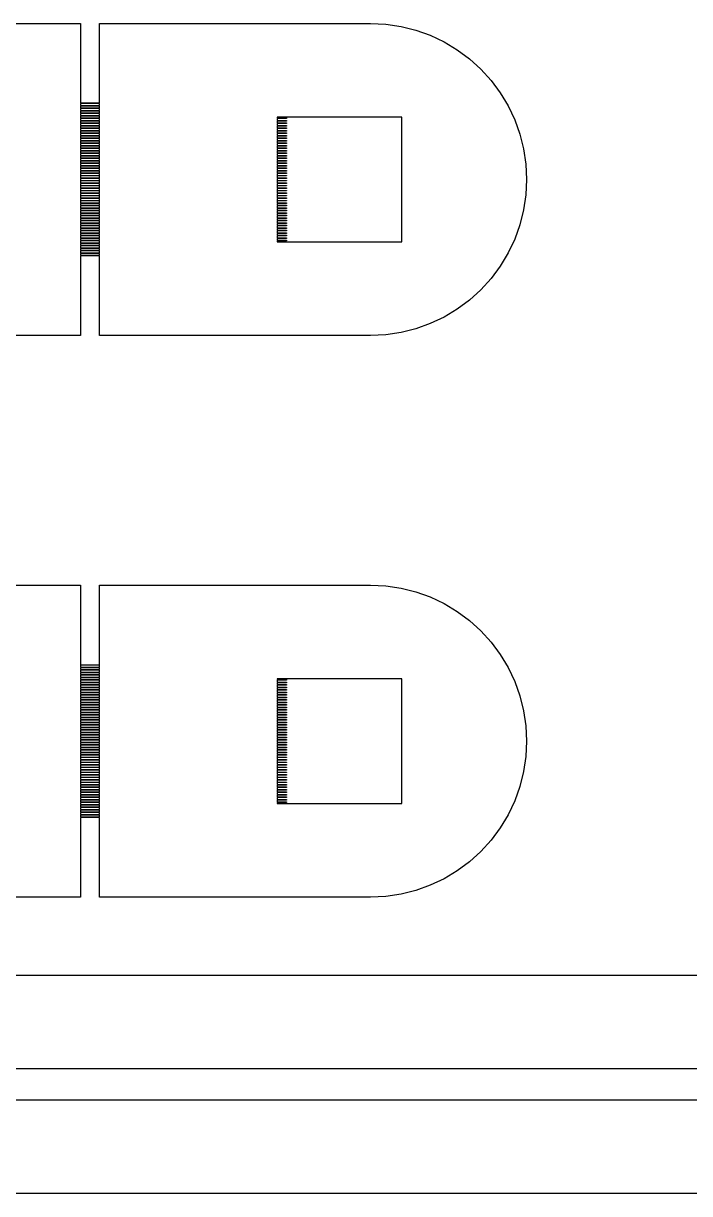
# Model space of a CAD drawing. Extents: x -16 to 132, y -40 to 113.
# Drawn here: x 8.11 to 19.04, y -2.81 to 16.36 of the extents above; entities that cross this region are included whole.
import ezdxf

# ---------------------------------------------------------------- set-up
doc = ezdxf.new("R2010")
doc.units = 0

msp = doc.modelspace()

# ---------------------------------------------------------------- linework, layer by layer
for p, q in [((4.6017, 16.3616), (9.05, 16.3616)), ((9.05, 16.3616), (9.05, 15.0578)), ((9.35678, 15.0578), (9.35678, 16.3616)), ((9.35678, 16.3616), (13.8051, 16.3616)), ((13.8051, 16.3616), (14.0557, 16.3493)), ((14.0557, 16.3493), (14.3038, 16.3125)), ((14.3038, 16.3125), (14.5472, 16.2515)), ((14.5472, 16.2515), (14.7834, 16.167)), ((14.7834, 16.167), (15.0102, 16.0597)), ((15.0102, 16.0597), (15.2254, 15.9307)), ((15.2254, 15.9307), (15.4269, 15.7813)), ((15.4269, 15.7813), (15.6128, 15.6128)), ((15.6128, 15.6128), (15.7813, 15.4269)), ((15.7813, 15.4269), (15.9307, 15.2254)), ((15.9307, 15.2254), (16.0597, 15.0102)), ((9.05, 15.0578), (9.35678, 15.0578)), ((9.35678, 15.0475), (9.05, 15.0475)), ((9.05, 15.0475), (9.05, 15.0169)), ((9.05, 15.0169), (9.35678, 15.0169)), ((9.35678, 15.0066), (9.05, 15.0066)), ((9.05, 15.0066), (9.05, 14.976)), ((9.05, 14.976), (9.35678, 14.976)), ((9.35678, 14.9657), (9.05, 14.9657)), ((9.05, 14.9657), (9.05, 14.9351)), ((9.35678, 15.0169), (9.35678, 15.0475)), ((9.35678, 14.976), (9.35678, 15.0066)), ((9.35678, 14.9351), (9.35678, 14.9657)), ((16.0597, 15.0102), (16.167, 14.7834)), ((9.05, 14.9351), (9.35678, 14.9351)), ((9.35678, 14.9248), (9.05, 14.9248)), ((9.05, 14.9248), (9.05, 14.8941)), ((9.05, 14.8941), (9.35678, 14.8941)), ((9.35678, 14.8839), (9.05, 14.8839)), ((9.05, 14.8839), (9.05, 14.8533)), ((9.05, 14.8533), (9.35678, 14.8533)), ((9.35678, 14.843), (9.05, 14.843)), ((9.05, 14.843), (9.05, 14.8123)), ((9.05, 14.8123), (9.35678, 14.8123)), ((9.35678, 14.8021), (9.05, 14.8021)), ((9.05, 14.8021), (9.05, 14.7714)), ((9.05, 14.7714), (9.35678, 14.7714)), ((9.35678, 14.8941), (9.35678, 14.9248)), ((9.35678, 14.8533), (9.35678, 14.8839)), ((9.35678, 14.8123), (9.35678, 14.843)), ((9.35678, 14.7714), (9.35678, 14.8021)), ((14.3164, 14.8277), (12.2712, 14.8277)), ((12.2712, 14.8277), (12.2712, 14.8123)), ((12.2712, 14.8123), (12.4246, 14.8123)), ((12.4246, 14.8021), (12.2712, 14.8021)), ((12.2712, 14.8021), (12.2712, 14.7714)), ((12.2712, 14.7714), (12.4246, 14.7714)), ((12.4246, 14.8123), (12.4246, 14.8021)), ((12.4246, 14.7714), (12.4246, 14.7612)), ((14.3164, 12.7825), (14.3164, 14.8277)), ((16.167, 14.7834), (16.2515, 14.5472)), ((9.35678, 14.7612), (9.05, 14.7612)), ((9.05, 14.7612), (9.05, 14.7305)), ((9.05, 14.7305), (9.35678, 14.7305)), ((9.35678, 14.7203), (9.05, 14.7203)), ((9.05, 14.7203), (9.05, 14.6896)), ((9.05, 14.6896), (9.35678, 14.6896)), ((9.35678, 14.6794), (9.05, 14.6794)), ((9.05, 14.6794), (9.05, 14.6487)), ((9.05, 14.6487), (9.35678, 14.6487)), ((9.35678, 14.6385), (9.05, 14.6385)), ((9.05, 14.6385), (9.05, 14.6078)), ((9.05, 14.6078), (9.35678, 14.6078)), ((9.35678, 14.5976), (9.05, 14.5976)), ((9.05, 14.5976), (9.05, 14.5669)), ((9.35678, 14.7305), (9.35678, 14.7612)), ((9.35678, 14.6896), (9.35678, 14.7203)), ((9.35678, 14.6487), (9.35678, 14.6794)), ((9.35678, 14.6078), (9.35678, 14.6385)), ((9.35678, 14.5669), (9.35678, 14.5976)), ((12.4246, 14.7612), (12.2712, 14.7612)), ((12.2712, 14.7612), (12.2712, 14.7305)), ((12.2712, 14.7305), (12.4246, 14.7305)), ((12.4246, 14.7203), (12.2712, 14.7203)), ((12.2712, 14.7203), (12.2712, 14.6896)), ((12.2712, 14.6896), (12.4246, 14.6896)), ((12.4246, 14.6794), (12.2712, 14.6794)), ((12.2712, 14.6794), (12.2712, 14.6487)), ((12.2712, 14.6487), (12.4246, 14.6487)), ((12.4246, 14.6385), (12.2712, 14.6385)), ((12.2712, 14.6385), (12.2712, 14.6078)), ((12.2712, 14.6078), (12.4246, 14.6078)), ((12.4246, 14.5976), (12.2712, 14.5976)), ((12.2712, 14.5976), (12.2712, 14.5669)), ((12.4246, 14.7305), (12.4246, 14.7203)), ((12.4246, 14.6896), (12.4246, 14.6794)), ((12.4246, 14.6487), (12.4246, 14.6385)), ((12.4246, 14.6078), (12.4246, 14.5976)), ((9.05, 14.5669), (9.35678, 14.5669)), ((9.35678, 14.5567), (9.05, 14.5567)), ((9.05, 14.5567), (9.05, 14.526)), ((9.05, 14.526), (9.35678, 14.526)), ((9.35678, 14.5158), (9.05, 14.5158)), ((9.05, 14.5158), (9.05, 14.4851)), ((9.05, 14.4851), (9.35678, 14.4851)), ((9.35678, 14.4749), (9.05, 14.4749)), ((9.05, 14.4749), (9.05, 14.4442)), ((9.05, 14.4442), (9.35678, 14.4442)), ((9.35678, 14.434), (9.05, 14.434)), ((9.05, 14.434), (9.05, 14.4033)), ((9.05, 14.4033), (9.35678, 14.4033)), ((9.35678, 14.3931), (9.05, 14.3931)), ((9.05, 14.3931), (9.05, 14.3624)), ((9.35678, 14.526), (9.35678, 14.5567)), ((9.35678, 14.4851), (9.35678, 14.5158)), ((9.35678, 14.4442), (9.35678, 14.4749)), ((9.35678, 14.4033), (9.35678, 14.434)), ((9.35678, 14.3624), (9.35678, 14.3931)), ((12.2712, 14.5669), (12.4246, 14.5669)), ((12.4246, 14.5567), (12.2712, 14.5567)), ((12.2712, 14.5567), (12.2712, 14.526)), ((12.2712, 14.526), (12.4246, 14.526)), ((12.4246, 14.5158), (12.2712, 14.5158)), ((12.2712, 14.5158), (12.2712, 14.4851)), ((12.2712, 14.4851), (12.4246, 14.4851)), ((12.4246, 14.4749), (12.2712, 14.4749)), ((12.2712, 14.4749), (12.2712, 14.4442)), ((12.2712, 14.4442), (12.4246, 14.4442)), ((12.4246, 14.434), (12.2712, 14.434)), ((12.2712, 14.434), (12.2712, 14.4033)), ((12.2712, 14.4033), (12.4246, 14.4033)), ((12.4246, 14.3931), (12.2712, 14.3931)), ((12.2712, 14.3931), (12.2712, 14.3624)), ((12.4246, 14.5669), (12.4246, 14.5567)), ((12.4246, 14.526), (12.4246, 14.5158)), ((12.4246, 14.4851), (12.4246, 14.4749)), ((12.4246, 14.4442), (12.4246, 14.434)), ((12.4246, 14.4033), (12.4246, 14.3931)), ((16.2515, 14.5472), (16.3125, 14.3038)), ((9.05, 14.3624), (9.35678, 14.3624)), ((9.35678, 14.3522), (9.05, 14.3522)), ((9.05, 14.3522), (9.05, 14.3215)), ((9.05, 14.3215), (9.35678, 14.3215)), ((9.35678, 14.3113), (9.05, 14.3113)), ((9.05, 14.3113), (9.05, 14.2806)), ((9.05, 14.2806), (9.35678, 14.2806)), ((9.35678, 14.2704), (9.05, 14.2704)), ((9.05, 14.2704), (9.05, 14.2397)), ((9.05, 14.2397), (9.35678, 14.2397)), ((9.35678, 14.2295), (9.05, 14.2295)), ((9.05, 14.2295), (9.05, 14.1988)), ((9.05, 14.1988), (9.35678, 14.1988)), ((9.35678, 14.1886), (9.05, 14.1886)), ((9.05, 14.1886), (9.05, 14.1579)), ((9.35678, 14.3215), (9.35678, 14.3522)), ((9.35678, 14.2806), (9.35678, 14.3113)), ((9.35678, 14.2397), (9.35678, 14.2704)), ((9.35678, 14.1988), (9.35678, 14.2295)), ((9.35678, 14.1579), (9.35678, 14.1886)), ((12.2712, 14.3624), (12.4246, 14.3624)), ((12.4246, 14.3522), (12.2712, 14.3522)), ((12.2712, 14.3522), (12.2712, 14.3215)), ((12.2712, 14.3215), (12.4246, 14.3215)), ((12.4246, 14.3113), (12.2712, 14.3113)), ((12.2712, 14.3113), (12.2712, 14.2806)), ((12.2712, 14.2806), (12.4246, 14.2806)), ((12.4246, 14.2704), (12.2712, 14.2704)), ((12.2712, 14.2704), (12.2712, 14.2397)), ((12.2712, 14.2397), (12.4246, 14.2397)), ((12.4246, 14.2295), (12.2712, 14.2295)), ((12.2712, 14.2295), (12.2712, 14.1988)), ((12.2712, 14.1988), (12.4246, 14.1988)), ((12.4246, 14.1886), (12.2712, 14.1886)), ((12.2712, 14.1886), (12.2712, 14.1579)), ((12.4246, 14.3624), (12.4246, 14.3522)), ((12.4246, 14.3215), (12.4246, 14.3113)), ((12.4246, 14.2806), (12.4246, 14.2704)), ((12.4246, 14.2397), (12.4246, 14.2295)), ((12.4246, 14.1988), (12.4246, 14.1886)), ((16.3125, 14.3038), (16.3493, 14.0557)), ((9.05, 14.1579), (9.35678, 14.1579)), ((9.35678, 14.1477), (9.05, 14.1477)), ((9.05, 14.1477), (9.05, 14.117)), ((9.05, 14.117), (9.35678, 14.117)), ((9.35678, 14.1068), (9.05, 14.1068)), ((9.05, 14.1068), (9.05, 14.0761)), ((9.05, 14.0761), (9.35678, 14.0761)), ((9.35678, 14.0658), (9.05, 14.0658)), ((9.05, 14.0658), (9.05, 14.0352)), ((9.05, 14.0352), (9.35678, 14.0352)), ((9.35678, 14.0249), (9.05, 14.0249)), ((9.05, 14.0249), (9.05, 13.9943)), ((9.35678, 14.117), (9.35678, 14.1477)), ((9.35678, 14.0761), (9.35678, 14.1068)), ((9.35678, 14.0352), (9.35678, 14.0658)), ((9.35678, 13.9943), (9.35678, 14.0249)), ((12.2712, 14.1579), (12.4246, 14.1579)), ((12.4246, 14.1477), (12.2712, 14.1477)), ((12.2712, 14.1477), (12.2712, 14.117)), ((12.2712, 14.117), (12.4246, 14.117)), ((12.4246, 14.1068), (12.2712, 14.1068)), ((12.2712, 14.1068), (12.2712, 14.0761)), ((12.2712, 14.0761), (12.4246, 14.0761)), ((12.4246, 14.0658), (12.2712, 14.0658)), ((12.2712, 14.0658), (12.2712, 14.0352)), ((12.2712, 14.0352), (12.4246, 14.0352)), ((12.4246, 14.0249), (12.2712, 14.0249)), ((12.2712, 14.0249), (12.2712, 13.9943)), ((12.4246, 14.1579), (12.4246, 14.1477)), ((12.4246, 14.117), (12.4246, 14.1068)), ((12.4246, 14.0761), (12.4246, 14.0658)), ((12.4246, 14.0352), (12.4246, 14.0249)), ((16.3493, 14.0557), (16.3616, 13.8051)), ((9.05, 13.9943), (9.35678, 13.9943)), ((9.35678, 13.984), (9.05, 13.984)), ((9.05, 13.984), (9.05, 13.9534)), ((9.05, 13.9534), (9.35678, 13.9534)), ((9.35678, 13.9431), (9.05, 13.9431)), ((9.05, 13.9431), (9.05, 13.9125)), ((9.05, 13.9125), (9.35678, 13.9125)), ((9.35678, 13.9022), (9.05, 13.9022)), ((9.05, 13.9022), (9.05, 13.8716)), ((9.05, 13.8716), (9.35678, 13.8716)), ((9.35678, 13.8613), (9.05, 13.8613)), ((9.05, 13.8613), (9.05, 13.8307)), ((9.05, 13.8307), (9.35678, 13.8307)), ((9.35678, 13.8204), (9.05, 13.8204)), ((9.05, 13.8204), (9.05, 13.7897)), ((9.35678, 13.9534), (9.35678, 13.984)), ((9.35678, 13.9125), (9.35678, 13.9431)), ((9.35678, 13.8716), (9.35678, 13.9022)), ((9.35678, 13.8307), (9.35678, 13.8613)), ((9.35678, 13.7897), (9.35678, 13.8204)), ((12.2712, 13.9943), (12.4246, 13.9943)), ((12.4246, 13.984), (12.2712, 13.984)), ((12.2712, 13.984), (12.2712, 13.9534)), ((12.2712, 13.9534), (12.4246, 13.9534)), ((12.4246, 13.9431), (12.2712, 13.9431)), ((12.2712, 13.9431), (12.2712, 13.9125)), ((12.2712, 13.9125), (12.4246, 13.9125)), ((12.4246, 13.9022), (12.2712, 13.9022)), ((12.2712, 13.9022), (12.2712, 13.8716)), ((12.2712, 13.8716), (12.4246, 13.8716)), ((12.4246, 13.8613), (12.2712, 13.8613)), ((12.2712, 13.8613), (12.2712, 13.8307)), ((12.2712, 13.8307), (12.4246, 13.8307)), ((12.4246, 13.8204), (12.2712, 13.8204)), ((12.2712, 13.8204), (12.2712, 13.7897)), ((12.4246, 13.9943), (12.4246, 13.984)), ((12.4246, 13.9534), (12.4246, 13.9431)), ((12.4246, 13.9125), (12.4246, 13.9022)), ((12.4246, 13.8716), (12.4246, 13.8613)), ((12.4246, 13.8307), (12.4246, 13.8204)), ((16.3616, 13.8051), (16.3493, 13.5545)), ((9.05, 13.7897), (9.35678, 13.7897)), ((9.35678, 13.7795), (9.05, 13.7795)), ((9.05, 13.7795), (9.05, 13.7489)), ((9.05, 13.7489), (9.35678, 13.7489)), ((9.35678, 13.7386), (9.05, 13.7386)), ((9.05, 13.7386), (9.05, 13.708)), ((9.05, 13.708), (9.35678, 13.708)), ((9.35678, 13.6977), (9.05, 13.6977)), ((9.05, 13.6977), (9.05, 13.6671)), ((9.05, 13.6671), (9.35678, 13.6671)), ((9.35678, 13.6568), (9.05, 13.6568)), ((9.05, 13.6568), (9.05, 13.6261)), ((9.05, 13.6261), (9.35678, 13.6261)), ((9.35678, 13.6159), (9.05, 13.6159)), ((9.05, 13.6159), (9.05, 13.5852)), ((9.35678, 13.7489), (9.35678, 13.7795)), ((9.35678, 13.708), (9.35678, 13.7386)), ((9.35678, 13.6671), (9.35678, 13.6977)), ((9.35678, 13.6261), (9.35678, 13.6568)), ((9.35678, 13.5852), (9.35678, 13.6159)), ((12.2712, 13.7897), (12.4246, 13.7897)), ((12.4246, 13.7795), (12.2712, 13.7795)), ((12.2712, 13.7795), (12.2712, 13.7489)), ((12.2712, 13.7489), (12.4246, 13.7489)), ((12.4246, 13.7386), (12.2712, 13.7386)), ((12.2712, 13.7386), (12.2712, 13.708)), ((12.2712, 13.708), (12.4246, 13.708)), ((12.4246, 13.6977), (12.2712, 13.6977)), ((12.2712, 13.6977), (12.2712, 13.6671)), ((12.2712, 13.6671), (12.4246, 13.6671)), ((12.4246, 13.6568), (12.2712, 13.6568)), ((12.2712, 13.6568), (12.2712, 13.6261)), ((12.2712, 13.6261), (12.4246, 13.6261)), ((12.4246, 13.6159), (12.2712, 13.6159)), ((12.2712, 13.6159), (12.2712, 13.5852)), ((12.4246, 13.7897), (12.4246, 13.7795)), ((12.4246, 13.7489), (12.4246, 13.7386)), ((12.4246, 13.708), (12.4246, 13.6977)), ((12.4246, 13.6671), (12.4246, 13.6568)), ((12.4246, 13.6261), (12.4246, 13.6159)), ((9.05, 13.5852), (9.35678, 13.5852)), ((9.35678, 13.575), (9.05, 13.575)), ((9.05, 13.575), (9.05, 13.5443)), ((9.05, 13.5443), (9.35678, 13.5443)), ((9.35678, 13.5341), (9.05, 13.5341)), ((9.05, 13.5341), (9.05, 13.5034)), ((9.05, 13.5034), (9.35678, 13.5034)), ((9.35678, 13.4932), (9.05, 13.4932)), ((9.05, 13.4932), (9.05, 13.4625)), ((9.05, 13.4625), (9.35678, 13.4625)), ((9.35678, 13.4523), (9.05, 13.4523)), ((9.05, 13.4523), (9.05, 13.4216)), ((9.35678, 13.5443), (9.35678, 13.575)), ((9.35678, 13.5034), (9.35678, 13.5341)), ((9.35678, 13.4625), (9.35678, 13.4932)), ((9.35678, 13.4216), (9.35678, 13.4523)), ((12.2712, 13.5852), (12.4246, 13.5852)), ((12.4246, 13.575), (12.2712, 13.575)), ((12.2712, 13.575), (12.2712, 13.5443)), ((12.2712, 13.5443), (12.4246, 13.5443)), ((12.4246, 13.5341), (12.2712, 13.5341)), ((12.2712, 13.5341), (12.2712, 13.5034)), ((12.2712, 13.5034), (12.4246, 13.5034)), ((12.4246, 13.4932), (12.2712, 13.4932)), ((12.2712, 13.4932), (12.2712, 13.4625)), ((12.2712, 13.4625), (12.4246, 13.4625)), ((12.4246, 13.4523), (12.2712, 13.4523)), ((12.2712, 13.4523), (12.2712, 13.4216)), ((12.4246, 13.5852), (12.4246, 13.575)), ((12.4246, 13.5443), (12.4246, 13.5341)), ((12.4246, 13.5034), (12.4246, 13.4932)), ((12.4246, 13.4625), (12.4246, 13.4523)), ((16.3493, 13.5545), (16.3125, 13.3064)), ((9.05, 13.4216), (9.35678, 13.4216)), ((9.35678, 13.4114), (9.05, 13.4114)), ((9.05, 13.4114), (9.05, 13.3807)), ((9.05, 13.3807), (9.35678, 13.3807)), ((9.35678, 13.3705), (9.05, 13.3705)), ((9.05, 13.3705), (9.05, 13.3398)), ((9.05, 13.3398), (9.35678, 13.3398)), ((9.35678, 13.3296), (9.05, 13.3296)), ((9.05, 13.3296), (9.05, 13.2989)), ((9.05, 13.2989), (9.35678, 13.2989)), ((9.35678, 13.2887), (9.05, 13.2887)), ((9.05, 13.2887), (9.05, 13.258)), ((9.05, 13.258), (9.35678, 13.258)), ((9.35678, 13.2478), (9.05, 13.2478)), ((9.05, 13.2478), (9.05, 13.2171)), ((9.35678, 13.3807), (9.35678, 13.4114)), ((9.35678, 13.3398), (9.35678, 13.3705)), ((9.35678, 13.2989), (9.35678, 13.3296)), ((9.35678, 13.258), (9.35678, 13.2887)), ((9.35678, 13.2171), (9.35678, 13.2478)), ((12.2712, 13.4216), (12.4246, 13.4216)), ((12.4246, 13.4114), (12.2712, 13.4114)), ((12.2712, 13.4114), (12.2712, 13.3807)), ((12.2712, 13.3807), (12.4246, 13.3807)), ((12.4246, 13.3705), (12.2712, 13.3705)), ((12.2712, 13.3705), (12.2712, 13.3398)), ((12.2712, 13.3398), (12.4246, 13.3398)), ((12.4246, 13.3296), (12.2712, 13.3296)), ((12.2712, 13.3296), (12.2712, 13.2989)), ((12.2712, 13.2989), (12.4246, 13.2989)), ((12.4246, 13.2887), (12.2712, 13.2887)), ((12.2712, 13.2887), (12.2712, 13.258)), ((12.2712, 13.258), (12.4246, 13.258)), ((12.4246, 13.2478), (12.2712, 13.2478)), ((12.2712, 13.2478), (12.2712, 13.2171)), ((12.4246, 13.4216), (12.4246, 13.4114)), ((12.4246, 13.3807), (12.4246, 13.3705)), ((12.4246, 13.3398), (12.4246, 13.3296)), ((12.4246, 13.2989), (12.4246, 13.2887)), ((12.4246, 13.258), (12.4246, 13.2478)), ((16.3125, 13.3064), (16.2515, 13.063)), ((9.05, 13.2171), (9.35678, 13.2171)), ((9.35678, 13.2069), (9.05, 13.2069)), ((9.05, 13.2069), (9.05, 13.1762)), ((9.05, 13.1762), (9.35678, 13.1762)), ((9.35678, 13.166), (9.05, 13.166)), ((9.05, 13.166), (9.05, 13.1353)), ((9.05, 13.1353), (9.35678, 13.1353)), ((9.35678, 13.1251), (9.05, 13.1251)), ((9.05, 13.1251), (9.05, 13.0944)), ((9.05, 13.0944), (9.35678, 13.0944)), ((9.35678, 13.0842), (9.05, 13.0842)), ((9.05, 13.0842), (9.05, 13.0535)), ((9.05, 13.0535), (9.35678, 13.0535)), ((9.35678, 13.0433), (9.05, 13.0433)), ((9.05, 13.0433), (9.05, 13.0126)), ((9.35678, 13.1762), (9.35678, 13.2069)), ((9.35678, 13.1353), (9.35678, 13.166)), ((9.35678, 13.0944), (9.35678, 13.1251)), ((9.35678, 13.0535), (9.35678, 13.0842)), ((9.35678, 13.0126), (9.35678, 13.0433)), ((12.2712, 13.2171), (12.4246, 13.2171)), ((12.4246, 13.2069), (12.2712, 13.2069)), ((12.2712, 13.2069), (12.2712, 13.1762)), ((12.2712, 13.1762), (12.4246, 13.1762)), ((12.4246, 13.166), (12.2712, 13.166)), ((12.2712, 13.166), (12.2712, 13.1353)), ((12.2712, 13.1353), (12.4246, 13.1353)), ((12.4246, 13.1251), (12.2712, 13.1251)), ((12.2712, 13.1251), (12.2712, 13.0944)), ((12.2712, 13.0944), (12.4246, 13.0944)), ((12.4246, 13.0842), (12.2712, 13.0842)), ((12.2712, 13.0842), (12.2712, 13.0535)), ((12.2712, 13.0535), (12.4246, 13.0535)), ((12.4246, 13.0433), (12.2712, 13.0433)), ((12.2712, 13.0433), (12.2712, 13.0126)), ((12.4246, 13.2171), (12.4246, 13.2069)), ((12.4246, 13.1762), (12.4246, 13.166)), ((12.4246, 13.1353), (12.4246, 13.1251)), ((12.4246, 13.0944), (12.4246, 13.0842)), ((12.4246, 13.0535), (12.4246, 13.0433)), ((16.2515, 13.063), (16.167, 12.8268)), ((9.05, 13.0126), (9.35678, 13.0126)), ((9.35678, 13.0024), (9.05, 13.0024)), ((9.05, 13.0024), (9.05, 12.9717)), ((9.05, 12.9717), (9.35678, 12.9717)), ((9.35678, 12.9615), (9.05, 12.9615)), ((9.05, 12.9615), (9.05, 12.9308)), ((9.05, 12.9308), (9.35678, 12.9308)), ((9.35678, 12.9205), (9.05, 12.9205)), ((9.05, 12.9205), (9.05, 12.8899)), ((9.05, 12.8899), (9.35678, 12.8899)), ((9.35678, 12.8796), (9.05, 12.8796)), ((9.05, 12.8796), (9.05, 12.849)), ((9.05, 12.849), (9.35678, 12.849)), ((9.35678, 12.9717), (9.35678, 13.0024)), ((9.35678, 12.9308), (9.35678, 12.9615)), ((9.35678, 12.8899), (9.35678, 12.9205)), ((9.35678, 12.849), (9.35678, 12.8796)), ((12.2712, 13.0126), (12.4246, 13.0126)), ((12.4246, 13.0024), (12.2712, 13.0024)), ((12.2712, 13.0024), (12.2712, 12.9717)), ((12.2712, 12.9717), (12.4246, 12.9717)), ((12.4246, 12.9615), (12.2712, 12.9615)), ((12.2712, 12.9615), (12.2712, 12.9308)), ((12.2712, 12.9308), (12.4246, 12.9308)), ((12.4246, 12.9205), (12.2712, 12.9205)), ((12.2712, 12.9205), (12.2712, 12.8899)), ((12.2712, 12.8899), (12.4246, 12.8899)), ((12.4246, 12.8796), (12.2712, 12.8796)), ((12.2712, 12.8796), (12.2712, 12.849)), ((12.2712, 12.849), (12.4246, 12.849)), ((12.4246, 13.0126), (12.4246, 13.0024)), ((12.4246, 12.9717), (12.4246, 12.9615)), ((12.4246, 12.9308), (12.4246, 12.9205)), ((12.4246, 12.8899), (12.4246, 12.8796)), ((12.4246, 12.849), (12.4246, 12.8387)), ((9.35678, 12.8387), (9.05, 12.8387)), ((9.05, 12.8387), (9.05, 12.8081)), ((9.05, 12.8081), (9.35678, 12.8081)), ((9.35678, 12.7979), (9.05, 12.7979)), ((9.05, 12.7979), (9.05, 12.7672)), ((9.05, 12.7672), (9.35678, 12.7672)), ((9.35678, 12.7569), (9.05, 12.7569)), ((9.05, 12.7569), (9.05, 12.7263)), ((9.05, 12.7263), (9.35678, 12.7263)), ((9.35678, 12.716), (9.05, 12.716)), ((9.05, 12.716), (9.05, 12.6854)), ((9.05, 12.6854), (9.35678, 12.6854)), ((9.35678, 12.6751), (9.05, 12.6751)), ((9.05, 12.6751), (9.05, 12.6444)), ((9.35678, 12.8081), (9.35678, 12.8387)), ((9.35678, 12.7672), (9.35678, 12.7979)), ((9.35678, 12.7263), (9.35678, 12.7569)), ((9.35678, 12.6854), (9.35678, 12.716)), ((9.35678, 12.6444), (9.35678, 12.6751)), ((12.4246, 12.8387), (12.2712, 12.8387)), ((12.2712, 12.8387), (12.2712, 12.8081)), ((12.2712, 12.8081), (12.4246, 12.8081)), ((12.4246, 12.7979), (12.2712, 12.7979)), ((12.2712, 12.7979), (12.2712, 12.7825)), ((12.2712, 12.7825), (14.3164, 12.7825)), ((12.4246, 12.8081), (12.4246, 12.7979)), ((16.167, 12.8268), (16.0597, 12.6)), ((9.05, 12.6444), (9.35678, 12.6444)), ((9.35678, 12.6342), (9.05, 12.6342)), ((9.05, 12.6342), (9.05, 12.6035)), ((9.05, 12.6035), (9.35678, 12.6035)), ((9.35678, 12.5933), (9.05, 12.5933)), ((9.05, 12.5933), (9.05, 12.5626)), ((9.05, 12.5626), (9.35678, 12.5626)), ((9.35678, 12.5524), (9.05, 12.5524)), ((9.05, 12.5524), (9.05, 11.2486)), ((9.35678, 12.6035), (9.35678, 12.6342)), ((9.35678, 12.5626), (9.35678, 12.5933)), ((9.35678, 11.2486), (9.35678, 12.5524)), ((16.0597, 12.6), (15.9307, 12.3848)), ((15.9307, 12.3848), (15.7813, 12.1833)), ((15.7813, 12.1833), (15.6128, 11.9974)), ((15.6128, 11.9974), (15.4269, 11.8289)), ((15.4269, 11.8289), (15.2254, 11.6795)), ((15.0102, 11.5505), (14.7834, 11.4432)), ((15.2254, 11.6795), (15.0102, 11.5505)), ((14.5472, 11.3587), (14.3038, 11.2977)), ((14.7834, 11.4432), (14.5472, 11.3587)), ((9.05, 11.2486), (4.6017, 11.2486)), ((13.8051, 11.2486), (9.35678, 11.2486)), ((14.0557, 11.2609), (13.8051, 11.2486)), ((14.3038, 11.2977), (14.0557, 11.2609)), ((4.6017, 7.15819), (9.05, 7.15819)), ((9.05, 7.15819), (9.05, 5.85437)), ((9.35678, 5.85437), (9.35678, 7.15819)), ((9.35678, 7.15819), (13.8051, 7.15819)), ((13.8051, 7.15819), (14.0557, 7.14587)), ((14.0557, 7.14587), (14.3038, 7.10905)), ((14.3038, 7.10905), (14.5472, 7.04811)), ((14.5472, 7.04811), (14.7834, 6.96358)), ((14.7834, 6.96358), (15.0102, 6.85631)), ((15.0102, 6.85631), (15.2254, 6.72733)), ((15.2254, 6.72733), (15.4269, 6.5779)), ((15.4269, 6.5779), (15.6128, 6.40941)), ((15.6128, 6.40941), (15.7813, 6.22351)), ((15.7813, 6.22351), (15.9307, 6.022)), ((15.9307, 6.022), (16.0597, 5.80681)), ((9.05, 5.85437), (9.35678, 5.85437)), ((9.35678, 5.84415), (9.05, 5.84415)), ((9.05, 5.84415), (9.05, 5.81348)), ((9.05, 5.81348), (9.35678, 5.81348)), ((9.35678, 5.80324), (9.05, 5.80324)), ((9.05, 5.80324), (9.05, 5.77255)), ((9.05, 5.77255), (9.35678, 5.77255)), ((9.35678, 5.76234), (9.05, 5.76234)), ((9.05, 5.76234), (9.05, 5.73166)), ((9.35678, 5.81348), (9.35678, 5.84415)), ((9.35678, 5.77255), (9.35678, 5.80324)), ((9.35678, 5.73166), (9.35678, 5.76234)), ((16.0597, 5.80681), (16.167, 5.58)), ((9.05, 5.73166), (9.35678, 5.73166)), ((9.35678, 5.72142), (9.05, 5.72142)), ((9.05, 5.72142), (9.05, 5.69075)), ((9.05, 5.69075), (9.35678, 5.69075)), ((9.35678, 5.68053), (9.05, 5.68053)), ((9.05, 5.68053), (9.05, 5.64986)), ((9.05, 5.64986), (9.35678, 5.64986)), ((9.35678, 5.63963), (9.05, 5.63963)), ((9.05, 5.63963), (9.05, 5.60893)), ((9.05, 5.60893), (9.35678, 5.60893)), ((9.35678, 5.59872), (9.05, 5.59872)), ((9.05, 5.59872), (9.05, 5.56804)), ((9.05, 5.56804), (9.35678, 5.56804)), ((9.35678, 5.69075), (9.35678, 5.72142)), ((9.35678, 5.64986), (9.35678, 5.68053)), ((9.35678, 5.60893), (9.35678, 5.63963)), ((9.35678, 5.56804), (9.35678, 5.59872)), ((14.3164, 5.6243), (12.2712, 5.6243)), ((12.2712, 5.6243), (12.2712, 5.60893)), ((12.2712, 5.60893), (12.4246, 5.60893)), ((12.4246, 5.59872), (12.2712, 5.59872)), ((12.2712, 5.59872), (12.2712, 5.56804)), ((12.2712, 5.56804), (12.4246, 5.56804)), ((12.4246, 5.60893), (12.4246, 5.59872)), ((12.4246, 5.56804), (12.4246, 5.55782)), ((14.3164, 3.57909), (14.3164, 5.6243)), ((16.167, 5.58), (16.2515, 5.3438)), ((9.35678, 5.55782), (9.05, 5.55782)), ((9.05, 5.55782), (9.05, 5.52715)), ((9.05, 5.52715), (9.35678, 5.52715)), ((9.35678, 5.51691), (9.05, 5.51691)), ((9.05, 5.51691), (9.05, 5.48624)), ((9.05, 5.48624), (9.35678, 5.48624)), ((9.35678, 5.47601), (9.05, 5.47601)), ((9.05, 5.47601), (9.05, 5.44533)), ((9.05, 5.44533), (9.35678, 5.44533)), ((9.35678, 5.4351), (9.05, 5.4351)), ((9.05, 5.4351), (9.05, 5.40442)), ((9.05, 5.40442), (9.35678, 5.40442)), ((9.35678, 5.3942), (9.05, 5.3942)), ((9.05, 5.3942), (9.05, 5.36353)), ((9.35678, 5.52715), (9.35678, 5.55782)), ((9.35678, 5.48624), (9.35678, 5.51691)), ((9.35678, 5.44533), (9.35678, 5.47601)), ((9.35678, 5.40442), (9.35678, 5.4351)), ((9.35678, 5.36353), (9.35678, 5.3942)), ((12.4246, 5.55782), (12.2712, 5.55782)), ((12.2712, 5.55782), (12.2712, 5.52715)), ((12.2712, 5.52715), (12.4246, 5.52715)), ((12.4246, 5.51691), (12.2712, 5.51691)), ((12.2712, 5.51691), (12.2712, 5.48624)), ((12.2712, 5.48624), (12.4246, 5.48624)), ((12.4246, 5.47601), (12.2712, 5.47601)), ((12.2712, 5.47601), (12.2712, 5.44533)), ((12.2712, 5.44533), (12.4246, 5.44533)), ((12.4246, 5.4351), (12.2712, 5.4351)), ((12.2712, 5.4351), (12.2712, 5.40442)), ((12.2712, 5.40442), (12.4246, 5.40442)), ((12.4246, 5.3942), (12.2712, 5.3942)), ((12.2712, 5.3942), (12.2712, 5.36353)), ((12.4246, 5.52715), (12.4246, 5.51691)), ((12.4246, 5.48624), (12.4246, 5.47601)), ((12.4246, 5.44533), (12.4246, 5.4351)), ((12.4246, 5.40442), (12.4246, 5.3942)), ((9.05, 5.36353), (9.35678, 5.36353)), ((9.35678, 5.35329), (9.05, 5.35329)), ((9.05, 5.35329), (9.05, 5.32262)), ((9.05, 5.32262), (9.35678, 5.32262)), ((9.35678, 5.31239), (9.05, 5.31239)), ((9.05, 5.31239), (9.05, 5.28171)), ((9.05, 5.28171), (9.35678, 5.28171)), ((9.35678, 5.2715), (9.05, 5.2715)), ((9.05, 5.2715), (9.05, 5.24081)), ((9.05, 5.24081), (9.35678, 5.24081)), ((9.35678, 5.23058), (9.05, 5.23058)), ((9.05, 5.23058), (9.05, 5.19991)), ((9.05, 5.19991), (9.35678, 5.19991)), ((9.35678, 5.18968), (9.05, 5.18968)), ((9.05, 5.18968), (9.05, 5.15901)), ((9.35678, 5.32262), (9.35678, 5.35329)), ((9.35678, 5.28171), (9.35678, 5.31239)), ((9.35678, 5.24081), (9.35678, 5.2715)), ((9.35678, 5.19991), (9.35678, 5.23058)), ((9.35678, 5.15901), (9.35678, 5.18968)), ((12.2712, 5.36353), (12.4246, 5.36353)), ((12.4246, 5.35329), (12.2712, 5.35329)), ((12.2712, 5.35329), (12.2712, 5.32262)), ((12.2712, 5.32262), (12.4246, 5.32262)), ((12.4246, 5.31239), (12.2712, 5.31239)), ((12.2712, 5.31239), (12.2712, 5.28171)), ((12.2712, 5.28171), (12.4246, 5.28171)), ((12.4246, 5.2715), (12.2712, 5.2715)), ((12.2712, 5.2715), (12.2712, 5.24081)), ((12.2712, 5.24081), (12.4246, 5.24081)), ((12.4246, 5.23058), (12.2712, 5.23058)), ((12.2712, 5.23058), (12.2712, 5.19991)), ((12.2712, 5.19991), (12.4246, 5.19991)), ((12.4246, 5.18968), (12.2712, 5.18968)), ((12.2712, 5.18968), (12.2712, 5.15901)), ((12.4246, 5.36353), (12.4246, 5.35329)), ((12.4246, 5.32262), (12.4246, 5.31239)), ((12.4246, 5.28171), (12.4246, 5.2715)), ((12.4246, 5.24081), (12.4246, 5.23058)), ((12.4246, 5.19991), (12.4246, 5.18968)), ((16.2515, 5.3438), (16.3125, 5.10043)), ((9.05, 5.15901), (9.35678, 5.15901)), ((9.35678, 5.14877), (9.05, 5.14877)), ((9.05, 5.14877), (9.05, 5.11809)), ((9.05, 5.11809), (9.35678, 5.11809)), ((9.35678, 5.10788), (9.05, 5.10788)), ((9.05, 5.10788), (9.05, 5.07719)), ((9.05, 5.07719), (9.35678, 5.07719)), ((9.35678, 5.06696), (9.05, 5.06696)), ((9.05, 5.06696), (9.05, 5.03629)), ((9.05, 5.03629), (9.35678, 5.03629)), ((9.35678, 5.02606), (9.05, 5.02606)), ((9.05, 5.02606), (9.05, 4.99539)), ((9.05, 4.99539), (9.35678, 4.99539)), ((9.35678, 5.11809), (9.35678, 5.14877)), ((9.35678, 5.07719), (9.35678, 5.10788)), ((9.35678, 5.03629), (9.35678, 5.06696)), ((9.35678, 4.99539), (9.35678, 5.02606)), ((12.2712, 5.15901), (12.4246, 5.15901)), ((12.4246, 5.14877), (12.2712, 5.14877)), ((12.2712, 5.14877), (12.2712, 5.11809)), ((12.2712, 5.11809), (12.4246, 5.11809)), ((12.4246, 5.10788), (12.2712, 5.10788)), ((12.2712, 5.10788), (12.2712, 5.07719)), ((12.2712, 5.07719), (12.4246, 5.07719)), ((12.4246, 5.06696), (12.2712, 5.06696)), ((12.2712, 5.06696), (12.2712, 5.03629)), ((12.2712, 5.03629), (12.4246, 5.03629)), ((12.4246, 5.02606), (12.2712, 5.02606)), ((12.2712, 5.02606), (12.2712, 4.99539)), ((12.2712, 4.99539), (12.4246, 4.99539)), ((12.4246, 5.15901), (12.4246, 5.14877)), ((12.4246, 5.11809), (12.4246, 5.10788)), ((12.4246, 5.07719), (12.4246, 5.06696)), ((12.4246, 5.03629), (12.4246, 5.02606)), ((12.4246, 4.99539), (12.4246, 4.98517)), ((16.3125, 5.10043), (16.3493, 4.85226)), ((9.35678, 4.98517), (9.05, 4.98517)), ((9.05, 4.98517), (9.05, 4.95447)), ((9.05, 4.95447), (9.35678, 4.95447)), ((9.35678, 4.94426), (9.05, 4.94426)), ((9.05, 4.94426), (9.05, 4.91357)), ((9.05, 4.91357), (9.35678, 4.91357)), ((9.35678, 4.90335), (9.05, 4.90335)), ((9.05, 4.90335), (9.05, 4.87268)), ((9.05, 4.87268), (9.35678, 4.87268)), ((9.35678, 4.86244), (9.05, 4.86244)), ((9.05, 4.86244), (9.05, 4.83177)), ((9.05, 4.83177), (9.35678, 4.83177)), ((9.35678, 4.82155), (9.05, 4.82155)), ((9.05, 4.82155), (9.05, 4.79088)), ((9.35678, 4.95447), (9.35678, 4.98517)), ((9.35678, 4.91357), (9.35678, 4.94426)), ((9.35678, 4.87268), (9.35678, 4.90335)), ((9.35678, 4.83177), (9.35678, 4.86244)), ((9.35678, 4.79088), (9.35678, 4.82155)), ((12.4246, 4.98517), (12.2712, 4.98517)), ((12.2712, 4.98517), (12.2712, 4.95447)), ((12.2712, 4.95447), (12.4246, 4.95447)), ((12.4246, 4.94426), (12.2712, 4.94426)), ((12.2712, 4.94426), (12.2712, 4.91357)), ((12.2712, 4.91357), (12.4246, 4.91357)), ((12.4246, 4.90335), (12.2712, 4.90335)), ((12.2712, 4.90335), (12.2712, 4.87268)), ((12.2712, 4.87268), (12.4246, 4.87268)), ((12.4246, 4.86244), (12.2712, 4.86244)), ((12.2712, 4.86244), (12.2712, 4.83177)), ((12.2712, 4.83177), (12.4246, 4.83177)), ((12.4246, 4.82155), (12.2712, 4.82155)), ((12.2712, 4.82155), (12.2712, 4.79088)), ((12.4246, 4.95447), (12.4246, 4.94426)), ((12.4246, 4.91357), (12.4246, 4.90335)), ((12.4246, 4.87268), (12.4246, 4.86244)), ((12.4246, 4.83177), (12.4246, 4.82155)), ((16.3493, 4.85226), (16.3616, 4.6017)), ((9.05, 4.79088), (9.35678, 4.79088)), ((9.35678, 4.78064), (9.05, 4.78064)), ((9.05, 4.78064), (9.05, 4.74995)), ((9.05, 4.74995), (9.35678, 4.74995)), ((9.35678, 4.73973), (9.05, 4.73973)), ((9.05, 4.73973), (9.05, 4.70906)), ((9.05, 4.70906), (9.35678, 4.70906)), ((9.35678, 4.69882), (9.05, 4.69882)), ((9.05, 4.69882), (9.05, 4.66815)), ((9.05, 4.66815), (9.35678, 4.66815)), ((9.35678, 4.65793), (9.05, 4.65793)), ((9.05, 4.65793), (9.05, 4.62726)), ((9.05, 4.62726), (9.35678, 4.62726)), ((9.35678, 4.61703), (9.05, 4.61703)), ((9.05, 4.61703), (9.05, 4.58635)), ((9.35678, 4.74995), (9.35678, 4.78064)), ((9.35678, 4.70906), (9.35678, 4.73973)), ((9.35678, 4.66815), (9.35678, 4.69882)), ((9.35678, 4.62726), (9.35678, 4.65793)), ((9.35678, 4.58635), (9.35678, 4.61703)), ((12.2712, 4.79088), (12.4246, 4.79088)), ((12.4246, 4.78064), (12.2712, 4.78064)), ((12.2712, 4.78064), (12.2712, 4.74995)), ((12.2712, 4.74995), (12.4246, 4.74995)), ((12.4246, 4.73973), (12.2712, 4.73973)), ((12.2712, 4.73973), (12.2712, 4.70906)), ((12.2712, 4.70906), (12.4246, 4.70906)), ((12.4246, 4.69882), (12.2712, 4.69882)), ((12.2712, 4.69882), (12.2712, 4.66815)), ((12.2712, 4.66815), (12.4246, 4.66815)), ((12.4246, 4.65793), (12.2712, 4.65793)), ((12.2712, 4.65793), (12.2712, 4.62726)), ((12.2712, 4.62726), (12.4246, 4.62726)), ((12.4246, 4.61703), (12.2712, 4.61703)), ((12.2712, 4.61703), (12.2712, 4.58635)), ((12.4246, 4.79088), (12.4246, 4.78064)), ((12.4246, 4.74995), (12.4246, 4.73973)), ((12.4246, 4.70906), (12.4246, 4.69882)), ((12.4246, 4.66815), (12.4246, 4.65793)), ((12.4246, 4.62726), (12.4246, 4.61703)), ((16.3616, 4.6017), (16.3493, 4.35112)), ((9.05, 4.58635), (9.35678, 4.58635)), ((9.35678, 4.57613), (9.05, 4.57613)), ((9.05, 4.57613), (9.05, 4.54546)), ((9.05, 4.54546), (9.35678, 4.54546)), ((9.35678, 4.53523), (9.05, 4.53523)), ((9.05, 4.53523), (9.05, 4.50456)), ((9.05, 4.50456), (9.35678, 4.50456)), ((9.35678, 4.49432), (9.05, 4.49432)), ((9.05, 4.49432), (9.05, 4.46365)), ((9.05, 4.46365), (9.35678, 4.46365)), ((9.35678, 4.45343), (9.05, 4.45343)), ((9.05, 4.45343), (9.05, 4.42274)), ((9.05, 4.42274), (9.35678, 4.42274)), ((9.35678, 4.41252), (9.05, 4.41252)), ((9.05, 4.41252), (9.05, 4.38184)), ((9.35678, 4.54546), (9.35678, 4.57613)), ((9.35678, 4.50456), (9.35678, 4.53523)), ((9.35678, 4.46365), (9.35678, 4.49432)), ((9.35678, 4.42274), (9.35678, 4.45343)), ((9.35678, 4.38184), (9.35678, 4.41252)), ((12.2712, 4.58635), (12.4246, 4.58635)), ((12.4246, 4.57613), (12.2712, 4.57613)), ((12.2712, 4.57613), (12.2712, 4.54546)), ((12.2712, 4.54546), (12.4246, 4.54546)), ((12.4246, 4.53523), (12.2712, 4.53523)), ((12.2712, 4.53523), (12.2712, 4.50456)), ((12.2712, 4.50456), (12.4246, 4.50456)), ((12.4246, 4.49432), (12.2712, 4.49432)), ((12.2712, 4.49432), (12.2712, 4.46365)), ((12.2712, 4.46365), (12.4246, 4.46365)), ((12.4246, 4.45343), (12.2712, 4.45343)), ((12.2712, 4.45343), (12.2712, 4.42274)), ((12.2712, 4.42274), (12.4246, 4.42274)), ((12.4246, 4.41252), (12.2712, 4.41252)), ((12.2712, 4.41252), (12.2712, 4.38184)), ((12.4246, 4.58635), (12.4246, 4.57613)), ((12.4246, 4.54546), (12.4246, 4.53523)), ((12.4246, 4.50456), (12.4246, 4.49432)), ((12.4246, 4.46365), (12.4246, 4.45343)), ((12.4246, 4.42274), (12.4246, 4.41252)), ((9.05, 4.38184), (9.35678, 4.38184)), ((9.35678, 4.37161), (9.05, 4.37161)), ((9.05, 4.37161), (9.05, 4.34094)), ((9.05, 4.34094), (9.35678, 4.34094)), ((9.35678, 4.3307), (9.05, 4.3307)), ((9.05, 4.3307), (9.05, 4.30003)), ((9.05, 4.30003), (9.35678, 4.30003)), ((9.35678, 4.28981), (9.05, 4.28981)), ((9.05, 4.28981), (9.05, 4.25912)), ((9.05, 4.25912), (9.35678, 4.25912)), ((9.35678, 4.24892), (9.05, 4.24892)), ((9.05, 4.24892), (9.05, 4.21822)), ((9.35678, 4.34094), (9.35678, 4.37161)), ((9.35678, 4.30003), (9.35678, 4.3307)), ((9.35678, 4.25912), (9.35678, 4.28981)), ((9.35678, 4.21822), (9.35678, 4.24892)), ((12.2712, 4.38184), (12.4246, 4.38184)), ((12.4246, 4.37161), (12.2712, 4.37161)), ((12.2712, 4.37161), (12.2712, 4.34094)), ((12.2712, 4.34094), (12.4246, 4.34094)), ((12.4246, 4.3307), (12.2712, 4.3307)), ((12.2712, 4.3307), (12.2712, 4.30003)), ((12.2712, 4.30003), (12.4246, 4.30003)), ((12.4246, 4.28981), (12.2712, 4.28981)), ((12.2712, 4.28981), (12.2712, 4.25912)), ((12.2712, 4.25912), (12.4246, 4.25912)), ((12.4246, 4.24892), (12.2712, 4.24892)), ((12.2712, 4.24892), (12.2712, 4.21822)), ((12.4246, 4.38184), (12.4246, 4.37161)), ((12.4246, 4.34094), (12.4246, 4.3307)), ((12.4246, 4.30003), (12.4246, 4.28981)), ((12.4246, 4.25912), (12.4246, 4.24892)), ((16.3493, 4.35112), (16.3125, 4.10295)), ((9.05, 4.21822), (9.35678, 4.21822)), ((9.35678, 4.20799), (9.05, 4.20799)), ((9.05, 4.20799), (9.05, 4.17732)), ((9.05, 4.17732), (9.35678, 4.17732)), ((9.35678, 4.1671), (9.05, 4.1671)), ((9.05, 4.1671), (9.05, 4.13643)), ((9.05, 4.13643), (9.35678, 4.13643)), ((9.35678, 4.12619), (9.05, 4.12619)), ((9.05, 4.12619), (9.05, 4.0955)), ((9.05, 4.0955), (9.35678, 4.0955)), ((9.35678, 4.0853), (9.05, 4.0853)), ((9.05, 4.0853), (9.05, 4.05461)), ((9.05, 4.05461), (9.35678, 4.05461)), ((9.35678, 4.04437), (9.05, 4.04437)), ((9.05, 4.04437), (9.05, 4.0137)), ((9.35678, 4.17732), (9.35678, 4.20799)), ((9.35678, 4.13643), (9.35678, 4.1671)), ((9.35678, 4.0955), (9.35678, 4.12619)), ((9.35678, 4.05461), (9.35678, 4.0853)), ((9.35678, 4.0137), (9.35678, 4.04437)), ((12.2712, 4.21822), (12.4246, 4.21822)), ((12.4246, 4.20799), (12.2712, 4.20799)), ((12.2712, 4.20799), (12.2712, 4.17732)), ((12.2712, 4.17732), (12.4246, 4.17732)), ((12.4246, 4.1671), (12.2712, 4.1671)), ((12.2712, 4.1671), (12.2712, 4.13643)), ((12.2712, 4.13643), (12.4246, 4.13643)), ((12.4246, 4.12619), (12.2712, 4.12619)), ((12.2712, 4.12619), (12.2712, 4.0955)), ((12.2712, 4.0955), (12.4246, 4.0955)), ((12.4246, 4.0853), (12.2712, 4.0853)), ((12.2712, 4.0853), (12.2712, 4.05461)), ((12.2712, 4.05461), (12.4246, 4.05461)), ((12.4246, 4.04437), (12.2712, 4.04437)), ((12.2712, 4.04437), (12.2712, 4.0137)), ((12.4246, 4.21822), (12.4246, 4.20799)), ((12.4246, 4.17732), (12.4246, 4.1671)), ((12.4246, 4.13643), (12.4246, 4.12619)), ((12.4246, 4.0955), (12.4246, 4.0853)), ((12.4246, 4.05461), (12.4246, 4.04437)), ((16.3125, 4.10295), (16.2515, 3.85959)), ((9.05, 4.0137), (9.35678, 4.0137)), ((9.35678, 4.00348), (9.05, 4.00348)), ((9.05, 4.00348), (9.05, 3.97281)), ((9.05, 3.97281), (9.35678, 3.97281)), ((9.35678, 3.96257), (9.05, 3.96257)), ((9.05, 3.96257), (9.05, 3.93188)), ((9.05, 3.93188), (9.35678, 3.93188)), ((9.35678, 3.92168), (9.05, 3.92168)), ((9.05, 3.92168), (9.05, 3.89099)), ((9.05, 3.89099), (9.35678, 3.89099)), ((9.35678, 3.88077), (9.05, 3.88077)), ((9.05, 3.88077), (9.05, 3.8501)), ((9.05, 3.8501), (9.35678, 3.8501)), ((9.35678, 3.83986), (9.05, 3.83986)), ((9.05, 3.83986), (9.05, 3.80919)), ((9.35678, 3.97281), (9.35678, 4.00348)), ((9.35678, 3.93188), (9.35678, 3.96257)), ((9.35678, 3.89099), (9.35678, 3.92168)), ((9.35678, 3.8501), (9.35678, 3.88077)), ((9.35678, 3.80919), (9.35678, 3.83986)), ((12.2712, 4.0137), (12.4246, 4.0137)), ((12.4246, 4.00348), (12.2712, 4.00348)), ((12.2712, 4.00348), (12.2712, 3.97281)), ((12.2712, 3.97281), (12.4246, 3.97281)), ((12.4246, 3.96257), (12.2712, 3.96257)), ((12.2712, 3.96257), (12.2712, 3.93188)), ((12.2712, 3.93188), (12.4246, 3.93188)), ((12.4246, 3.92168), (12.2712, 3.92168)), ((12.2712, 3.92168), (12.2712, 3.89099)), ((12.2712, 3.89099), (12.4246, 3.89099)), ((12.4246, 3.88077), (12.2712, 3.88077)), ((12.2712, 3.88077), (12.2712, 3.8501)), ((12.2712, 3.8501), (12.4246, 3.8501)), ((12.4246, 3.83986), (12.2712, 3.83986)), ((12.2712, 3.83986), (12.2712, 3.80919)), ((12.4246, 4.0137), (12.4246, 4.00348)), ((12.4246, 3.97281), (12.4246, 3.96257)), ((12.4246, 3.93188), (12.4246, 3.92168)), ((12.4246, 3.89099), (12.4246, 3.88077)), ((12.4246, 3.8501), (12.4246, 3.83986)), ((16.2515, 3.85959), (16.167, 3.62338)), ((9.05, 3.80919), (9.35678, 3.80919)), ((9.35678, 3.79897), (9.05, 3.79897)), ((9.05, 3.79897), (9.05, 3.76828)), ((9.05, 3.76828), (9.35678, 3.76828)), ((9.35678, 3.75806), (9.05, 3.75806)), ((9.05, 3.75806), (9.05, 3.72737)), ((9.05, 3.72737), (9.35678, 3.72737)), ((9.35678, 3.71715), (9.05, 3.71715)), ((9.05, 3.71715), (9.05, 3.68648)), ((9.05, 3.68648), (9.35678, 3.68648)), ((9.35678, 3.67624), (9.05, 3.67624)), ((9.05, 3.67624), (9.05, 3.64557)), ((9.05, 3.64557), (9.35678, 3.64557)), ((9.35678, 3.76828), (9.35678, 3.79897)), ((9.35678, 3.72737), (9.35678, 3.75806)), ((9.35678, 3.68648), (9.35678, 3.71715)), ((9.35678, 3.64557), (9.35678, 3.67624)), ((12.2712, 3.80919), (12.4246, 3.80919)), ((12.4246, 3.79897), (12.2712, 3.79897)), ((12.2712, 3.79897), (12.2712, 3.76828)), ((12.2712, 3.76828), (12.4246, 3.76828)), ((12.4246, 3.75806), (12.2712, 3.75806)), ((12.2712, 3.75806), (12.2712, 3.72737)), ((12.2712, 3.72737), (12.4246, 3.72737)), ((12.4246, 3.71715), (12.2712, 3.71715)), ((12.2712, 3.71715), (12.2712, 3.68648)), ((12.2712, 3.68648), (12.4246, 3.68648)), ((12.4246, 3.67624), (12.2712, 3.67624)), ((12.2712, 3.67624), (12.2712, 3.64557)), ((12.2712, 3.64557), (12.4246, 3.64557)), ((12.4246, 3.80919), (12.4246, 3.79897)), ((12.4246, 3.76828), (12.4246, 3.75806)), ((12.4246, 3.72737), (12.4246, 3.71715)), ((12.4246, 3.68648), (12.4246, 3.67624)), ((12.4246, 3.64557), (12.4246, 3.63535)), ((9.35678, 3.63535), (9.05, 3.63535)), ((9.05, 3.63535), (9.05, 3.60466)), ((9.05, 3.60466), (9.35678, 3.60466)), ((9.35678, 3.59445), (9.05, 3.59445)), ((9.05, 3.59445), (9.05, 3.56375)), ((9.05, 3.56375), (9.35678, 3.56375)), ((9.35678, 3.55353), (9.05, 3.55353)), ((9.05, 3.55353), (9.05, 3.52286)), ((9.05, 3.52286), (9.35678, 3.52286)), ((9.35678, 3.51263), (9.05, 3.51263)), ((9.05, 3.51263), (9.05, 3.48196)), ((9.05, 3.48196), (9.35678, 3.48196)), ((9.35678, 3.47173), (9.05, 3.47173)), ((9.05, 3.47173), (9.05, 3.44104)), ((9.35678, 3.60466), (9.35678, 3.63535)), ((9.35678, 3.56375), (9.35678, 3.59445)), ((9.35678, 3.52286), (9.35678, 3.55353)), ((9.35678, 3.48196), (9.35678, 3.51263)), ((9.35678, 3.44104), (9.35678, 3.47173)), ((12.4246, 3.63535), (12.2712, 3.63535)), ((12.2712, 3.63535), (12.2712, 3.60466)), ((12.2712, 3.60466), (12.4246, 3.60466)), ((12.4246, 3.59445), (12.2712, 3.59445)), ((12.2712, 3.59445), (12.2712, 3.57909)), ((12.2712, 3.57909), (14.3164, 3.57909)), ((12.4246, 3.60466), (12.4246, 3.59445)), ((16.167, 3.62338), (16.0597, 3.39658)), ((9.05, 3.44104), (9.35678, 3.44104)), ((9.35678, 3.43083), (9.05, 3.43083)), ((9.05, 3.43083), (9.05, 3.40015)), ((9.05, 3.40015), (9.35678, 3.40015)), ((9.35678, 3.38991), (9.05, 3.38991)), ((9.05, 3.38991), (9.05, 3.35924)), ((9.05, 3.35924), (9.35678, 3.35924)), ((9.35678, 3.34901), (9.05, 3.34901)), ((9.05, 3.34901), (9.05, 2.0452)), ((9.35678, 3.40015), (9.35678, 3.43083)), ((9.35678, 3.35924), (9.35678, 3.38991)), ((9.35678, 2.0452), (9.35678, 3.34901)), ((16.0597, 3.39658), (15.9307, 3.18138)), ((15.9307, 3.18138), (15.7813, 2.97989)), ((15.7813, 2.97989), (15.6128, 2.79398)), ((15.6128, 2.79398), (15.4269, 2.62549)), ((15.4269, 2.62549), (15.2254, 2.47606)), ((15.0102, 2.34708), (14.7834, 2.23981)), ((15.2254, 2.47606), (15.0102, 2.34708)), ((14.5472, 2.15527), (14.3038, 2.09433)), ((14.7834, 2.23981), (14.5472, 2.15527)), ((9.05, 2.0452), (4.6017, 2.0452)), ((13.8051, 2.0452), (9.35678, 2.0452)), ((14.0557, 2.05751), (13.8051, 2.0452)), ((14.3038, 2.09433), (14.0557, 2.05751)), ((0.76694, 0.76694), (109.674, 0.76694)), ((111.208, -0.76694), (-0.76694, -0.76694)), ((-1.27824, -1.27824), (111.719, -1.27824)), ((113.253, -2.81215), (-2.81215, -2.81215))]:
    msp.add_line(p, q)

doc.saveas('drawing.dxf')
